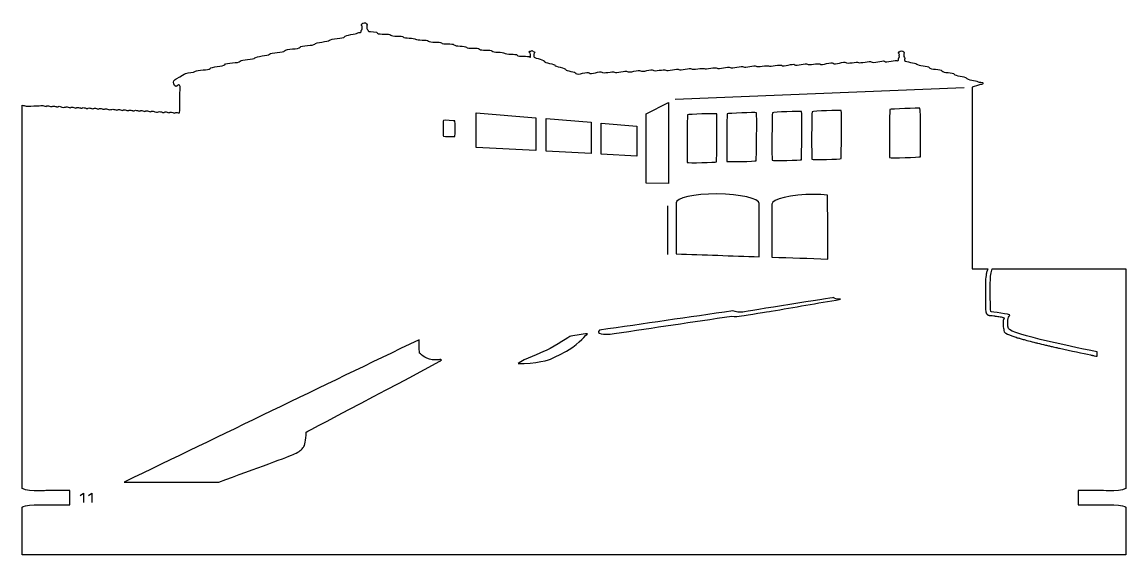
# Model space of a CAD drawing. Extents: x 0 to 1250, y 0 to 460.
# Drawn here: x 747.2 to 978, y 163.1 to 274.5 of the extents above; entities that cross this region are included whole.
import ezdxf

# ---------------------------------------------------------------- set-up
doc = ezdxf.new("R2010")
doc.units = 0
doc.header["$MEASUREMENT"] = 0
doc.layers.add('DEFAULT', color=18, linetype='CONTINUOUS')

msp = doc.modelspace()

# ---------------------------------------------------------------- linework, layer by layer
at = {"layer": 'DEFAULT', "color": 18}
for points in [[(944.19, 260.77), (883.75, 258.31)], [(882.11, 236.05), (882.11, 225.89)], [(759.34, 175.47), (759.99, 175.99), (759.99, 174.04)], [(761.07, 175.47), (761.72, 175.99), (761.72, 174.04)]]:
    msp.add_lwpolyline(points, dxfattribs=at)
at = {"layer": 'DEFAULT', "color": 1}
for points in [[(877.65, 255.33), (882.35, 257.69), (882.35, 240.72), (877.65, 240.83)], [(842.14, 255.52), (854.58, 254.49), (854.58, 247.61), (842.14, 248.28)], [(866.15, 247), (856.74, 247.5), (856.74, 254.32), (866.15, 253.54)], [(868.23, 253.37), (875.71, 252.76), (875.71, 246.48), (868.23, 246.88)]]:
    msp.add_lwpolyline(points, close=True, dxfattribs=at)
for points, knots in [([(973, 176.52), (973.34, 176.52), (974.12, 176.47), (975.5, 176.47), (976.89, 176.47), (978, 176.92), (978, 176.97), (978, 192.28), (978, 207.59), (978, 222.9), (968.68, 222.9), (959.36, 222.9), (950.03, 222.9), (949.92, 222.54), (949.8, 222.14), (949.73, 221.71), (949.67, 221.42), (949.64, 220.21), (949.64, 218.82), (949.63, 218.13), (949.63, 217.4), (949.64, 216.72), (949.65, 215.46), (949.68, 214.36), (949.73, 213.95), (949.73, 213.95), (954.08, 213.42), (953.72, 213.13), (953.37, 212.84), (953.08, 211.78), (953.43, 210.42), (953.74, 209.22), (968.81, 206.18), (972.01, 205.54), (972.01, 205.23), (972.01, 204.92), (972, 204.6), (971.83, 204.64), (971.63, 204.68), (971.39, 204.73), (971.3, 204.75), (971.2, 204.77), (971.1, 204.79), (971.05, 204.8), (970.99, 204.81), (970.94, 204.82), (970.82, 204.84), (970.7, 204.87), (970.58, 204.89), (968.98, 205.23), (966.6, 205.72), (964.08, 206.29), (963.84, 206.34), (963.6, 206.4), (963.35, 206.45), (963.16, 206.49), (962.97, 206.54), (962.77, 206.58), (962.51, 206.64), (962.26, 206.7), (962, 206.76), (961.72, 206.82), (961.45, 206.89), (961.17, 206.96), (960.62, 207.09), (960.08, 207.22), (959.54, 207.35), (959.28, 207.42), (959.01, 207.48), (958.76, 207.55), (958.24, 207.68), (957.74, 207.81), (957.26, 207.94), (957.06, 207.99), (956.87, 208.04), (956.69, 208.09), (956.41, 208.17), (956.15, 208.25), (955.9, 208.32), (955.79, 208.35), (955.68, 208.38), (955.58, 208.41), (955.48, 208.44), (955.38, 208.48), (955.28, 208.5), (955.1, 208.56), (954.93, 208.61), (954.76, 208.67), (953.92, 208.94), (953.27, 209.19), (952.9, 209.41), (952.86, 209.43), (952.82, 209.46), (952.78, 209.48), (952.75, 209.51), (952.72, 209.53), (952.69, 209.56), (952.63, 209.62), (952.58, 209.67), (952.57, 209.72), (952.47, 210.08), (952.41, 210.43), (952.36, 210.75), (952.35, 210.84), (952.34, 210.94), (952.33, 211.03), (952.32, 211.12), (952.32, 211.21), (952.31, 211.29), (952.3, 211.35), (952.3, 211.4), (952.3, 211.45), (952.3, 211.48), (952.3, 211.51), (952.3, 211.54), (952.3, 211.64), (952.31, 211.74), (952.32, 211.83), (952.32, 211.87), (952.33, 211.92), (952.33, 211.96), (952.34, 212), (952.34, 212.05), (952.35, 212.08), (952.36, 212.12), (952.37, 212.16), (952.38, 212.2), (952.39, 212.23), (952.4, 212.25), (952.41, 212.28), (952.43, 212.35), (952.47, 212.41), (952.5, 212.46), (952.52, 212.49), (952.54, 212.51), (952.57, 212.53), (952.59, 212.55), (952.6, 212.57), (952.58, 212.6), (952.58, 212.6), (952.58, 212.6), (952.57, 212.6), (952.57, 212.61), (952.56, 212.62), (952.55, 212.62), (952.55, 212.63), (952.53, 212.64), (952.52, 212.65), (952.48, 212.67), (952.42, 212.69), (952.35, 212.72), (952.33, 212.73), (952.3, 212.73), (952.28, 212.74), (952.07, 212.8), (951.78, 212.86), (951.46, 212.91), (951.39, 212.93), (951.31, 212.94), (951.22, 212.95), (951.04, 212.98), (950.85, 213.01), (950.67, 213.03), (950.56, 213.04), (950.46, 213.06), (950.35, 213.08), (949.91, 213.13), (949.57, 213.17), (949.57, 213.17), (949.52, 213.17), (949.46, 213.17), (949.42, 213.17), (949.38, 213.18), (949.34, 213.19), (949.31, 213.2), (949.28, 213.2), (949.26, 213.21), (949.24, 213.22), (949.22, 213.22), (949.21, 213.22), (949.2, 213.23), (949.17, 213.24), (949.15, 213.26), (949.13, 213.26), (949.09, 213.28), (949.04, 213.32), (949.01, 213.35), (948.98, 213.37), (948.97, 213.39), (948.95, 213.41), (948.92, 213.44), (948.89, 213.47), (948.87, 213.5), (948.86, 213.52), (948.85, 213.55), (948.84, 213.57), (948.82, 213.59), (948.8, 213.63), (948.79, 213.66), (948.78, 213.68), (948.78, 213.68), (948.77, 213.7), (948.76, 213.74), (948.74, 213.79), (948.73, 213.84), (948.71, 213.9), (948.7, 213.96), (948.68, 214.02), (948.62, 214.4), (948.62, 214.86), (948.62, 215.33), (948.62, 215.8), (948.62, 216.26), (948.62, 216.72), (948.61, 218.04), (948.62, 219.52), (948.65, 220.54), (948.65, 220.61), (948.65, 220.67), (948.65, 220.73), (948.67, 221.22), (948.82, 221.95), (948.82, 221.95), (948.82, 222.2), (948.95, 222.41), (949.07, 222.7), (949.11, 222.77), (949.15, 222.83), (949.19, 222.9), (948.07, 222.9), (946.96, 222.9), (945.84, 222.9), (945.84, 235.56), (945.84, 248.22), (945.84, 260.88), (946.43, 261.06), (947.03, 261.24), (947.62, 261.42), (947.91, 261.42), (948.15, 261.56), (948.15, 261.73), (948.15, 262.01), (947.21, 261.87), (947.07, 262.01), (946.63, 262.36), (944.8, 262.35), (944.6, 262.82), (944.38, 263.14), (942.22, 263.22), (942.08, 263.6), (941.93, 263.99), (939.7, 263.83), (939.53, 264.28), (939.35, 264.72), (937.05, 264.53), (936.86, 265), (936.73, 265.35), (934.48, 265.38), (934.26, 265.7), (934.04, 266.02), (931.88, 266.11), (931.73, 266.48), (931.6, 266.51), (931.8, 266.75), (931.78, 266.91), (931.77, 267.07), (931.57, 267.12), (931.57, 267.29), (931.57, 267.45), (931.59, 267.62), (931.59, 267.83), (931.59, 268.03), (931.8, 267.85), (931.55, 268.24), (931.3, 268.62), (930.79, 268.52), (930.55, 268.24), (930.29, 267.96), (930.66, 267.77), (930.62, 267.68), (930.57, 267.59), (930.6, 267.5), (930.62, 267.23), (930.63, 266.97), (930.43, 267.01), (930.43, 266.84), (930.43, 266.66), (930.47, 266.39), (930.28, 266.42), (929.89, 266.68), (927.85, 265.91), (927.52, 266.3), (927.13, 266.57), (925.08, 265.79), (924.76, 266.18), (924.53, 266.48), (922.37, 265.8), (922.06, 266.05), (921.76, 266.29), (919.68, 265.7), (919.42, 266.02), (919.16, 266.33), (917.09, 265.51), (916.79, 265.87), (916.49, 266.24), (914.36, 265.36), (914.02, 265.74), (913.71, 265.98), (911.63, 265.4), (911.38, 265.72), (911.12, 266.04), (909.04, 265.21), (908.75, 265.58), (908.45, 265.94), (906.31, 265.05), (905.98, 265.45), (905.76, 265.74), (903.6, 265.08), (903.29, 265.32), (902.99, 265.55), (900.9, 264.97), (900.65, 265.29), (900.39, 265.6), (898.31, 264.77), (898.02, 265.14), (897.72, 265.51), (895.58, 264.63), (895.25, 265.01), (894.86, 265.28), (892.82, 264.5), (892.49, 264.89), (892.27, 265.18), (890.11, 264.52), (889.8, 264.76), (889.49, 264.99), (887.41, 264.41), (887.15, 264.73), (886.9, 265.05), (884.82, 264.22), (884.52, 264.58), (884.23, 264.95), (882.09, 264.07), (881.76, 264.46), (881.45, 264.7), (879.37, 264.11), (879.11, 264.43), (878.86, 264.75), (876.78, 263.92), (876.48, 264.28), (876.18, 264.65), (874.04, 263.77), (873.72, 264.15), (873.49, 264.45), (871.34, 263.79), (871.03, 264.02), (870.72, 264.26), (868.64, 263.68), (868.39, 264), (868.13, 264.32), (866.05, 263.49), (865.75, 263.85), (865.45, 264.22), (863.32, 263.34), (862.98, 263.73), (863.13, 264.18), (860.73, 264.24), (860.86, 264.55), (860.99, 264.86), (858.41, 265.23), (858.59, 265.45), (858.77, 265.68), (856.19, 265.98), (856.4, 266.25), (856.63, 266.51), (854.42, 266.95), (854.27, 267.15), (854.11, 267.34), (854.09, 267.72), (854.31, 268.03), (854.53, 268.34), (854.07, 268.21), (853.89, 268.47), (853.72, 268.74), (853.69, 268.34), (853.36, 268.38), (853.03, 268.43), (853.16, 268.19), (853.3, 268.12), (853.43, 268.05), (853.49, 267.95), (853.49, 267.72), (853.49, 267.5), (853.55, 267.04), (853.41, 267.17), (853.08, 267.51), (850.93, 267.15), (850.68, 267.59), (850.52, 267.92), (848.27, 267.69), (848.02, 267.98), (847.76, 268.28), (845.61, 268.11), (845.42, 268.47), (845.23, 268.84), (843.03, 268.43), (842.81, 268.84), (842.59, 269.26), (840.32, 268.81), (840.07, 269.26), (839.81, 269.55), (837.66, 269.38), (837.47, 269.75), (837.28, 270.11), (835.08, 269.7), (834.86, 270.12), (834.64, 270.53), (832.37, 270.08), (832.12, 270.53), (831.96, 270.86), (829.72, 270.63), (829.46, 270.92), (829.21, 271.22), (827.05, 271.05), (826.86, 271.41), (826.67, 271.77), (824.47, 271.36), (824.25, 271.78), (824.03, 272.2), (821.76, 271.75), (821.52, 272.2), (821.52, 272.46), (819.78, 272.5), (819.65, 272.53), (819.52, 272.56), (819.46, 272.73), (819.44, 272.89), (819.43, 273.05), (819.23, 273.01), (819.23, 273.17), (819.23, 273.32), (819.25, 273.5), (819.25, 273.7), (819.25, 273.91), (819.46, 273.73), (819.21, 274.11), (818.96, 274.49), (818.45, 274.4), (818.2, 274.12), (817.95, 273.83), (818.32, 273.65), (818.28, 273.56), (818.23, 273.47), (818.26, 273.37), (818.27, 273.11), (818.29, 272.84), (818.08, 272.89), (818.08, 272.71), (818.08, 272.53), (818.13, 272.27), (817.94, 272.3), (817.77, 272.33), (817.35, 272.3), (817.23, 272.18), (817.11, 272.06), (814.73, 271.76), (814.58, 271.4), (814.43, 271.05), (811.7, 271.02), (811.43, 270.7), (811.17, 270.37), (808.55, 270.28), (808.38, 269.9), (808.2, 269.52), (805.5, 269.66), (805.29, 269.22), (805.08, 268.78), (802.29, 268.96), (802.06, 268.49), (801.91, 268.14), (799.17, 268.11), (798.91, 267.79), (798.64, 267.46), (796.03, 267.37), (795.85, 266.99), (795.68, 266.61), (792.97, 266.75), (792.77, 266.31), (792.56, 265.87), (789.77, 266.05), (789.53, 265.58), (789.27, 265.26), (786.65, 265.17), (786.47, 264.79), (786.3, 264.41), (783.75, 264.54), (783.4, 264.2), (783.05, 263.87), (781.96, 264), (781.37, 263.71), (781.37, 263.71), (781.36, 263.71), (781.36, 263.71), (781.04, 263.6), (780.53, 263.31), (779.37, 262.63), (779.16, 262.48), (778.84, 262.34), (778.84, 261.94), (778.84, 261.59), (779.2, 260.76), (779.55, 261.11), (780.12, 261.66), (780.2, 261.2), (780.2, 261), (780.17, 259.15), (780.14, 257.3), (780.11, 255.45), (780.1, 255.45), (780.08, 255.46), (780.07, 255.46), (780.07, 255.46), (779.65, 255.61), (779.41, 255.6), (779.18, 255.6), (779.22, 255.4), (778.9, 255.51), (778.9, 255.51), (778.47, 255.67), (778.24, 255.66), (778, 255.65), (778.04, 255.46), (777.72, 255.56), (777.72, 255.56), (777.3, 255.72), (777.07, 255.71), (776.83, 255.7), (776.87, 255.51), (776.55, 255.62), (776.55, 255.62), (776.12, 255.77), (775.89, 255.77), (775.65, 255.75), (775.34, 255.59), (775.02, 255.7), (775.02, 255.7), (774.61, 255.9), (774.38, 255.89), (774.14, 255.88), (774.18, 255.68), (773.86, 255.79), (773.86, 255.79), (773.44, 255.95), (773.2, 255.94), (772.97, 255.93), (773, 255.74), (772.68, 255.85), (772.68, 255.85), (772.26, 256), (772.02, 255.99), (771.79, 255.98), (771.83, 255.79), (771.51, 255.9), (771.51, 255.9), (771.09, 256.05), (770.85, 256.05), (770.62, 256.04), (770.66, 255.85), (770.33, 255.96), (770.33, 255.96), (769.91, 256.11), (769.67, 256.1), (769.44, 256.09), (769.48, 255.9), (769.16, 256.01), (769.16, 256.01), (768.74, 256.16), (768.5, 256.15), (768.26, 256.15), (768.31, 255.95), (767.99, 256.06), (767.99, 256.06), (767.56, 256.22), (767.33, 256.21), (767.09, 256.2), (767.13, 256.01), (766.81, 256.11), (766.81, 256.11), (766.39, 256.27), (766.15, 256.26), (765.91, 256.25), (765.61, 256.09), (765.29, 256.2), (765.29, 256.2), (764.87, 256.39), (764.64, 256.38), (764.4, 256.37), (764.44, 256.18), (764.12, 256.29), (764.12, 256.29), (763.7, 256.45), (763.46, 256.44), (763.23, 256.43), (763.27, 256.23), (762.95, 256.34), (762.95, 256.34), (762.52, 256.5), (762.29, 256.49), (762.05, 256.48), (762.09, 256.29), (761.77, 256.4), (761.77, 256.4), (761.35, 256.55), (761.11, 256.55), (760.88, 256.53), (760.92, 256.34), (760.59, 256.45), (760.59, 256.45), (760.17, 256.61), (759.94, 256.6), (759.7, 256.59), (759.74, 256.4), (759.42, 256.51), (759.42, 256.51), (759, 256.66), (758.76, 256.65), (758.53, 256.64), (758.57, 256.45), (758.24, 256.56), (758.24, 256.56), (757.82, 256.71), (757.59, 256.7), (757.35, 256.7), (757.39, 256.5), (757.07, 256.61), (757.07, 256.61), (756.65, 256.77), (756.41, 256.76), (756.18, 256.75), (755.87, 256.58), (755.55, 256.69), (755.55, 256.69), (755.13, 256.89), (754.9, 256.88), (754.66, 256.87), (754.7, 256.68), (754.38, 256.79), (754.38, 256.79), (753.96, 256.94), (753.72, 256.93), (753.49, 256.93), (753.48, 256.73), (753.15, 256.84), (753.15, 256.84), (752.73, 257), (752.49, 256.99), (752.26, 256.98), (752.3, 256.79), (751.98, 256.89), (751.98, 256.89), (751.56, 257.05), (751.32, 257.04), (751.08, 257.03), (748.13, 256.84), (747.81, 256.95), (747.81, 256.95), (747.39, 257.1), (747.16, 257.1), (747.16, 230.39), (747.16, 203.68), (747.16, 176.97), (747.16, 176.91), (748.28, 176.47), (749.66, 176.47), (751.04, 176.47), (751.82, 176.51), (752.16, 176.51), (753.83, 176.51), (755.49, 176.51), (757.16, 176.51), (757.16, 175.51), (757.16, 174.51), (757.16, 173.52), (755.49, 173.52), (753.83, 173.52), (752.16, 173.52), (751.82, 173.52), (751.04, 173.56), (749.66, 173.56), (748.28, 173.56), (747.16, 173.12), (747.16, 173.06), (747.16, 169.73), (747.16, 166.4), (747.16, 163.07), (824.11, 163.07), (901.06, 163.07), (978, 163.07), (978, 166.4), (978, 169.73), (978, 173.06), (978, 173.12), (976.89, 173.56), (975.5, 173.56), (974.12, 173.56), (973.34, 173.52), (973, 173.52), (971.34, 173.52), (969.67, 173.52), (968, 173.52), (968, 174.52), (968, 175.52), (968, 176.52), (969.67, 176.52), (971.34, 176.52), (973, 176.52)], [14.17, 14.17, 14.17, 14.17, 15.17, 15.17, 15.17, 16.17, 16.17, 16.17, 146.359, 146.359, 146.359, 225.649, 225.649, 225.649, 226.649, 226.649, 226.649, 227.649, 227.649, 227.649, 228.649, 228.649, 228.649, 229.649, 229.649, 229.649, 230.649, 230.649, 230.649, 231.649, 231.649, 231.649, 232.649, 232.649, 232.649, 233.649, 233.649, 233.649, 234.649, 234.649, 234.649, 235.649, 235.649, 235.649, 236.649, 236.649, 236.649, 237.649, 237.649, 237.649, 238.649, 238.649, 238.649, 239.649, 239.649, 239.649, 240.649, 240.649, 240.649, 241.649, 241.649, 241.649, 242.649, 242.649, 242.649, 243.649, 243.649, 243.649, 244.649, 244.649, 244.649, 245.649, 245.649, 245.649, 246.649, 246.649, 246.649, 247.649, 247.649, 247.649, 248.649, 248.649, 248.649, 249.649, 249.649, 249.649, 250.649, 250.649, 250.649, 251.649, 251.649, 251.649, 252.649, 252.649, 252.649, 253.649, 253.649, 253.649, 254.649, 254.649, 254.649, 255.649, 255.649, 255.649, 256.649, 256.649, 256.649, 257.649, 257.649, 257.649, 258.649, 258.649, 258.649, 258.899, 258.899, 258.899, 259.899, 259.899, 259.899, 260.899, 260.899, 260.899, 261.899, 261.899, 261.899, 262.899, 262.899, 262.899, 263.899, 263.899, 263.899, 264.899, 264.899, 264.899, 265.899, 265.899, 265.899, 266.899, 266.899, 266.899, 267.899, 267.899, 267.899, 268.899, 268.899, 268.899, 269.899, 269.899, 269.899, 270.899, 270.899, 270.899, 271.899, 271.899, 271.899, 272.899, 272.899, 272.899, 273.899, 273.899, 273.899, 274.899, 274.899, 274.899, 275.899, 275.899, 275.899, 276.899, 276.899, 276.899, 277.899, 277.899, 277.899, 278.899, 278.899, 278.899, 279.899, 279.899, 279.899, 280.899, 280.899, 280.899, 281.899, 281.899, 281.899, 282.899, 282.899, 282.899, 283.899, 283.899, 283.899, 284.899, 284.899, 284.899, 285.899, 285.899, 285.899, 286.899, 286.899, 286.899, 287.899, 287.899, 287.899, 288.899, 288.899, 288.899, 289.899, 289.899, 289.899, 290.899, 290.899, 290.899, 294.838, 294.838, 294.838, 295.838, 295.838, 295.838, 296.838, 296.838, 296.838, 297.838, 297.838, 297.838, 298.838, 298.838, 298.838, 299.838, 299.838, 299.838, 309.318, 309.318, 309.318, 416.989, 416.989, 416.989, 417.989, 417.989, 417.989, 418.989, 418.989, 418.989, 419.989, 419.989, 419.989, 420.989, 420.989, 420.989, 421.989, 421.989, 421.989, 422.989, 422.989, 422.989, 423.989, 423.989, 423.989, 424.989, 424.989, 424.989, 425.989, 425.989, 425.989, 426.989, 426.989, 426.989, 427.989, 427.989, 427.989, 428.989, 428.989, 428.989, 429.989, 429.989, 429.989, 430.989, 430.989, 430.989, 431.989, 431.989, 431.989, 432.989, 432.989, 432.989, 433.989, 433.989, 433.989, 434.989, 434.989, 434.989, 435.989, 435.989, 435.989, 436.989, 436.989, 436.989, 437.989, 437.989, 437.989, 438.989, 438.989, 438.989, 439.989, 439.989, 439.989, 440.989, 440.989, 440.989, 441.989, 441.989, 441.989, 442.989, 442.989, 442.989, 443.989, 443.989, 443.989, 444.989, 444.989, 444.989, 445.989, 445.989, 445.989, 446.989, 446.989, 446.989, 447.989, 447.989, 447.989, 448.989, 448.989, 448.989, 449.989, 449.989, 449.989, 450.989, 450.989, 450.989, 451.989, 451.989, 451.989, 452.989, 452.989, 452.989, 453.989, 453.989, 453.989, 454.989, 454.989, 454.989, 455.989, 455.989, 455.989, 456.989, 456.989, 456.989, 457.989, 457.989, 457.989, 458.989, 458.989, 458.989, 459.989, 459.989, 459.989, 460.989, 460.989, 460.989, 461.989, 461.989, 461.989, 462.989, 462.989, 462.989, 463.989, 463.989, 463.989, 464.989, 464.989, 464.989, 465.989, 465.989, 465.989, 466.989, 466.989, 466.989, 467.989, 467.989, 467.989, 468.989, 468.989, 468.989, 469.989, 469.989, 469.989, 470.989, 470.989, 470.989, 471.989, 471.989, 471.989, 472.989, 472.989, 472.989, 473.989, 473.989, 473.989, 474.989, 474.989, 474.989, 475.989, 475.989, 475.989, 476.989, 476.989, 476.989, 477.989, 477.989, 477.989, 478.989, 478.989, 478.989, 479.989, 479.989, 479.989, 480.989, 480.989, 480.989, 481.989, 481.989, 481.989, 482.989, 482.989, 482.989, 483.989, 483.989, 483.989, 484.989, 484.989, 484.989, 485.989, 485.989, 485.989, 486.989, 486.989, 486.989, 487.989, 487.989, 487.989, 488.989, 488.989, 488.989, 489.989, 489.989, 489.989, 490.989, 490.989, 490.989, 491.989, 491.989, 491.989, 492.989, 492.989, 492.989, 493.989, 493.989, 493.989, 494.989, 494.989, 494.989, 495.989, 495.989, 495.989, 496.989, 496.989, 496.989, 497.989, 497.989, 497.989, 498.989, 498.989, 498.989, 499.989, 499.989, 499.989, 500.989, 500.989, 500.989, 501.989, 501.989, 501.989, 502.989, 502.989, 502.989, 503.989, 503.989, 503.989, 504.989, 504.989, 504.989, 505.989, 505.989, 505.989, 506.989, 506.989, 506.989, 507.989, 507.989, 507.989, 508.989, 508.989, 508.989, 509.989, 509.989, 509.989, 510.989, 510.989, 510.989, 511.989, 511.989, 511.989, 512.989, 512.989, 512.989, 513.989, 513.989, 513.989, 514.989, 514.989, 514.989, 515.989, 515.989, 515.989, 516.989, 516.989, 516.989, 517.989, 517.989, 517.989, 518.989, 518.989, 518.989, 519.989, 519.989, 519.989, 520.989, 520.989, 520.989, 521.989, 521.989, 521.989, 522.989, 522.989, 522.989, 523.989, 523.989, 523.989, 524.989, 524.989, 524.989, 525.989, 525.989, 525.989, 526.989, 526.989, 526.989, 527.989, 527.989, 527.989, 528.989, 528.989, 528.989, 529.989, 529.989, 529.989, 530.989, 530.989, 530.989, 531.989, 531.989, 531.989, 532.989, 532.989, 532.989, 533.989, 533.989, 533.989, 534.989, 534.989, 534.989, 535.989, 535.989, 535.989, 536.989, 536.989, 536.989, 537.989, 537.989, 537.989, 538.989, 538.989, 538.989, 539.989, 539.989, 539.989, 540.989, 540.989, 540.989, 541.989, 541.989, 541.989, 542.989, 542.989, 542.989, 543.989, 543.989, 543.989, 544.989, 544.989, 544.989, 545.989, 545.989, 545.989, 546.989, 546.989, 546.989, 547.989, 547.989, 547.989, 548.989, 548.989, 548.989, 549.989, 549.989, 549.989, 550.989, 550.989, 550.989, 551.989, 551.989, 551.989, 552.989, 552.989, 552.989, 553.989, 553.989, 553.989, 554.989, 554.989, 554.989, 555.989, 555.989, 555.989, 556.989, 556.989, 556.989, 557.989, 557.989, 557.989, 558.989, 558.989, 558.989, 559.989, 559.989, 559.989, 560.989, 560.989, 560.989, 788.119, 788.119, 788.119, 789.119, 789.119, 789.119, 790.119, 790.119, 790.119, 804.289, 804.289, 804.289, 812.789, 812.789, 812.789, 826.959, 826.959, 826.959, 827.959, 827.959, 827.959, 828.959, 828.959, 828.959, 857.29, 857.29, 857.29, 1511.66, 1511.66, 1511.66, 1539.991, 1539.991, 1539.991, 1540.991, 1540.991, 1540.991, 1541.991, 1541.991, 1541.991, 1556.161, 1556.161, 1556.161, 1564.661, 1564.661, 1564.661, 1578.831, 1578.831, 1578.831, 1578.831]), ([(935.02, 246.35), (934.96, 246.24), (928.67, 246.04), (928.58, 246.17), (928.5, 246.29), (928.52, 255.99), (928.64, 256.2), (928.72, 256.34), (934.79, 256.52), (934.93, 256.47), (935.08, 256.41), (935.08, 246.47), (935.02, 246.35)], [0, 0, 0, 0, 1, 1, 1, 2, 2, 2, 3, 3, 3, 4, 4, 4, 4]), ([(837.67, 250.57), (837.61, 250.5), (835.38, 250.53), (835.27, 250.63), (835.18, 250.73), (835.16, 253.81), (835.26, 253.92), (835.37, 254.03), (837.61, 253.87), (837.67, 253.83), (837.73, 253.78), (837.73, 250.63), (837.67, 250.57)], [0, 0, 0, 0, 1, 1, 1, 2, 2, 2, 3, 3, 3, 4, 4, 4, 4]), ([(886.32, 255.09), (886.4, 255.23), (892.28, 255.38), (892.42, 255.33), (892.56, 255.27), (892.42, 245.38), (892.37, 245.27), (892.31, 245.16), (886.35, 245.01), (886.26, 245.14), (886.18, 245.26), (886.21, 254.89), (886.32, 255.09)], [0, 0, 0, 0, 1, 1, 1, 2, 2, 2, 3, 3, 3, 4, 4, 4, 4]), ([(894.62, 255.31), (894.7, 255.44), (900.58, 255.6), (900.72, 255.55), (900.87, 255.49), (900.72, 245.6), (900.67, 245.49), (900.61, 245.38), (894.65, 245.23), (894.56, 245.36), (894.48, 245.47), (894.51, 255.11), (894.62, 255.31)], [0, 0, 0, 0, 1, 1, 1, 2, 2, 2, 3, 3, 3, 4, 4, 4, 4]), ([(904.08, 255.54), (904.16, 255.68), (910.04, 255.84), (910.18, 255.78), (910.32, 255.72), (910.18, 245.83), (910.13, 245.72), (910.07, 245.61), (904.11, 245.47), (904.02, 245.59), (903.94, 245.71), (903.97, 255.34), (904.08, 255.54)], [0, 0, 0, 0, 1, 1, 1, 2, 2, 2, 3, 3, 3, 4, 4, 4, 4]), ([(918.43, 245.94), (918.37, 245.83), (912.41, 245.69), (912.33, 245.8), (912.24, 245.93), (912.27, 255.55), (912.38, 255.75), (912.46, 255.9), (918.34, 256.05), (918.48, 255.99), (918.62, 255.94), (918.48, 246.05), (918.43, 245.94)], [0, 0, 0, 0, 1, 1, 1, 2, 2, 2, 3, 3, 3, 4, 4, 4, 4]), ([(883.95, 236.71), (883.95, 237.71), (887.59, 238.56), (892.48, 238.56), (897.37, 238.56), (901.33, 237.56), (901.33, 236.56), (901.33, 232.85), (901.33, 229.14), (901.33, 225.43), (895.54, 225.62), (889.74, 225.82), (883.95, 226.01), (883.95, 229.58), (883.95, 233.14), (883.95, 236.71)], [0, 0, 0, 0, 1, 1, 1, 2, 2, 2, 33.54, 33.54, 33.54, 34.54, 34.54, 34.54, 64.88, 64.88, 64.88, 64.88]), ([(903.97, 236.45), (903.97, 237.45), (907.93, 238.45), (912.82, 238.45), (913.69, 238.45), (914.63, 238.39), (915.57, 238.29), (915.67, 234.74), (915.67, 228.57), (915.66, 224.95), (911.77, 225.08), (907.87, 225.21), (903.97, 225.34), (903.97, 229.04), (903.97, 232.75), (903.97, 236.45)], [0, 0, 0, 0, 1, 1, 1, 2, 2, 2, 3, 3, 3, 4, 4, 4, 35.48, 35.48, 35.48, 35.48]), ([(903.81, 214.04), (903.49, 213.99), (898.71, 213.28), (897.63, 213.04), (897.07, 212.99), (896.15, 212.78), (895.58, 213.02), (887.39, 211.8), (879.2, 210.58), (871.01, 209.36), (868.56, 209.01), (867.15, 209.33), (867.92, 210.06), (877.22, 211.41), (886.53, 212.76), (895.83, 214.11), (896.4, 213.87), (897.31, 213.79), (897.88, 213.83), (898.95, 214.08), (916.64, 216.83), (916.91, 216.88), (916.91, 216.68), (917.54, 216.53), (918.32, 216.53), (913.48, 215.7), (908.65, 214.87), (903.81, 214.04)], [1, 1, 1, 1, 2, 2, 2, 3, 3, 3, 4, 4, 4, 5, 5, 5, 6, 6, 6, 7, 7, 7, 8, 8, 8, 9, 9, 9, 10, 10, 10, 10]), ([(806.57, 188.76), (806.57, 187.02), (806.24, 185.89), (806.01, 185.62), (805.68, 185.13), (805.11, 184.64), (804.14, 184.18), (803.09, 183.69), (796.18, 181.16), (788.28, 178.3), (781.7, 178.3), (775.11, 178.3), (768.53, 178.3), (789.07, 188.23), (809.62, 198.15), (830.17, 208.08), (830.18, 206.41), (830.22, 205.36), (830.28, 205.28), (830.63, 204.87), (831.83, 203.84), (833.49, 203.84), (835.13, 203.84), (834.42, 204.12), (834.86, 203.84), (834.75, 203.52), (806.57, 188.76), (806.57, 188.76)], [1, 1, 1, 1, 2, 2, 2, 3, 3, 3, 4, 4, 4, 60, 60, 60, 61, 61, 61, 62, 62, 62, 63, 63, 63, 64, 64, 64, 65, 65, 65, 65]), ([(861.54, 206.01), (860.19, 205.19), (858.5, 204.44), (857.81, 204.05), (857.83, 203.96), (854.28, 202.98), (850.93, 203.1), (852.21, 204.05), (855.36, 205.17), (856.79, 205.85), (858.91, 206.87), (861.62, 208.7), (861.9, 208.84), (863.07, 209), (864.23, 209.17), (865.4, 209.33), (865.13, 209.16), (863.73, 207.34), (861.54, 206.01)], [0, 0, 0, 0, 1, 1, 1, 2, 2, 2, 3, 3, 3, 4, 4, 4, 5, 5, 5, 6, 6, 6, 6])]:
    msp.add_open_spline(points, degree=3, knots=knots, dxfattribs=at)

doc.saveas('drawing.dxf')
